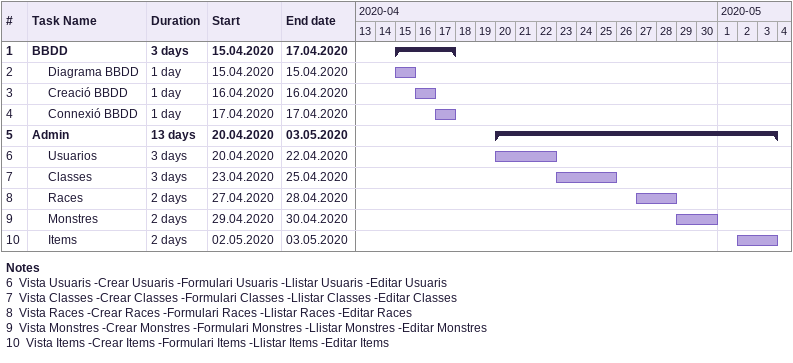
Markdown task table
| ID | Level | Task | Duration | Start | Finish |
|---|---|---|---|---|---|
| 1 | 1 | **BBDD** | 3d | 2020-04-15 | 2020-04-17 |
| 2 | 2 | Diagrama BBDD | 1d | 2020-04-15 | 2020-04-15 |
| 3 | 2 | Creació BBDD | 1d | 2020-04-16 | 2020-04-16 |
| 4 | 2 | Connexió BBDD | 1d | 2020-04-17 | 2020-04-17 |
| 5 | 1 | **Admin** | 13d | 2020-04-20 | 2020-05-03 |
| 6 | 2 | Usuarios | 3d | 2020-04-20 | 2020-04-22 |
| 7 | 2 | Classes | 3d | 2020-04-23 | 2020-04-25 |
| 8 | 2 | Races | 2d | 2020-04-27 | 2020-04-28 |
| 9 | 2 | Monstres | 2d | 2020-04-29 | 2020-04-30 |
| 10 | 2 | Items | 2d | 2020-05-02 | 2020-05-03 |

Notes
- 6: Vista Usuaris -Crear Usuaris -Formulari Usuaris -Llistar Usuaris -Editar Usuaris
- 7: Vista Classes -Crear Classes -Formulari Classes -Llistar Classes -Editar Classes
- 8: Vista Races -Crear Races -Formulari Races -Llistar Races -Editar Races
- 9: Vista Monstres -Crear Monstres -Formulari Monstres -Llistar Monstres -Editar Monstres
- 10: Vista Items -Crear Items -Formulari Items -Llistar Items -Editar Items
